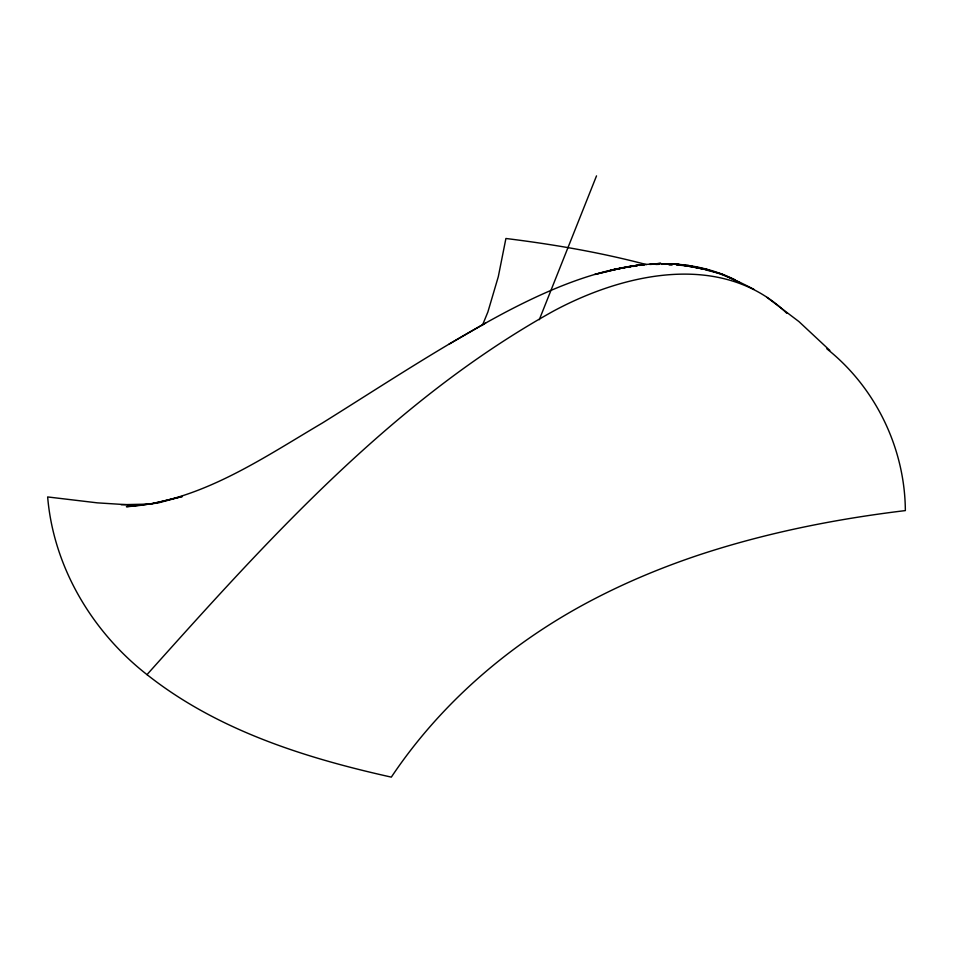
<?xml version="1.0" encoding="UTF-8"?>
<svg xmlns="http://www.w3.org/2000/svg" width="953" height="953" viewBox="0 0 953 953"><rect width="100%" height="100%" fill="white"/><g stroke="black" fill="none" stroke-linecap="round" stroke-linejoin="round"><path stroke-width="1.43" d="M539.279 319.72L596.518 175.876M482.373 325.438L487.888 311.965L498.3 276.692L505.912 238.488C553.205 244.325 600.295 252.402 646.384 264.577M131.002 504.983L97.325 502.85L47.65 496.942C53.487 566.987 92.048 631.672 147 674.617C268.019 539.505 392.755 400.522 553.085 311.297C623.87 273.082 722.457 250.722 786.809 313.287M734.727 279.634C659.333 243.063 574.302 276.108 505.662 312.143C442.597 345.665 383.035 385.155 322.495 422.929C261.61 458.774 199.129 502.338 126.404 506.686L157.888 503.017L182.392 496.465L150.598 504.077L121.102 504.697M485.601 323.067L449.03 344.176M610.492 270.271L638.284 265.089L610.492 270.271L630.433 266.328M636.675 265.72L625.371 267.245L629.79 266.757M632.744 266.423L637.164 265.935M650.446 264.469L660.763 263.326L649.434 264.398M643.93 265.137L639.511 265.339L643.763 264.934M639.511 265.339L643.525 265.101M661.608 264.35L674.867 263.767L708.508 269.842L674.867 263.767L666.087 264.088M655.831 264.446L658.761 264.35M669.113 264.982L672.056 265.065M676.475 265.184C703.993 265.399 730.034 276.87 754.026 289.414M678.333 265.232L688.269 265.494L702.301 269.044M705.113 269.759L721.945 274.035L740.457 282.922M766.998 297.407L798.924 321.578L829.825 350.43M147 674.617C217.332 730.296 304.948 757.909 391.326 777.124C442.144 701.134 513.881 640.487 594.863 598.663A1184.055 675.76 21.7 0 1 698.763 555.039C765.795 532.87 835.316 519.028 905.35 510.594C904.945 448.351 875.628 387.549 826.847 348.81M614.208 269.759L594.863 274.428L622.416 267.876L614.208 269.759"/></g></svg>
